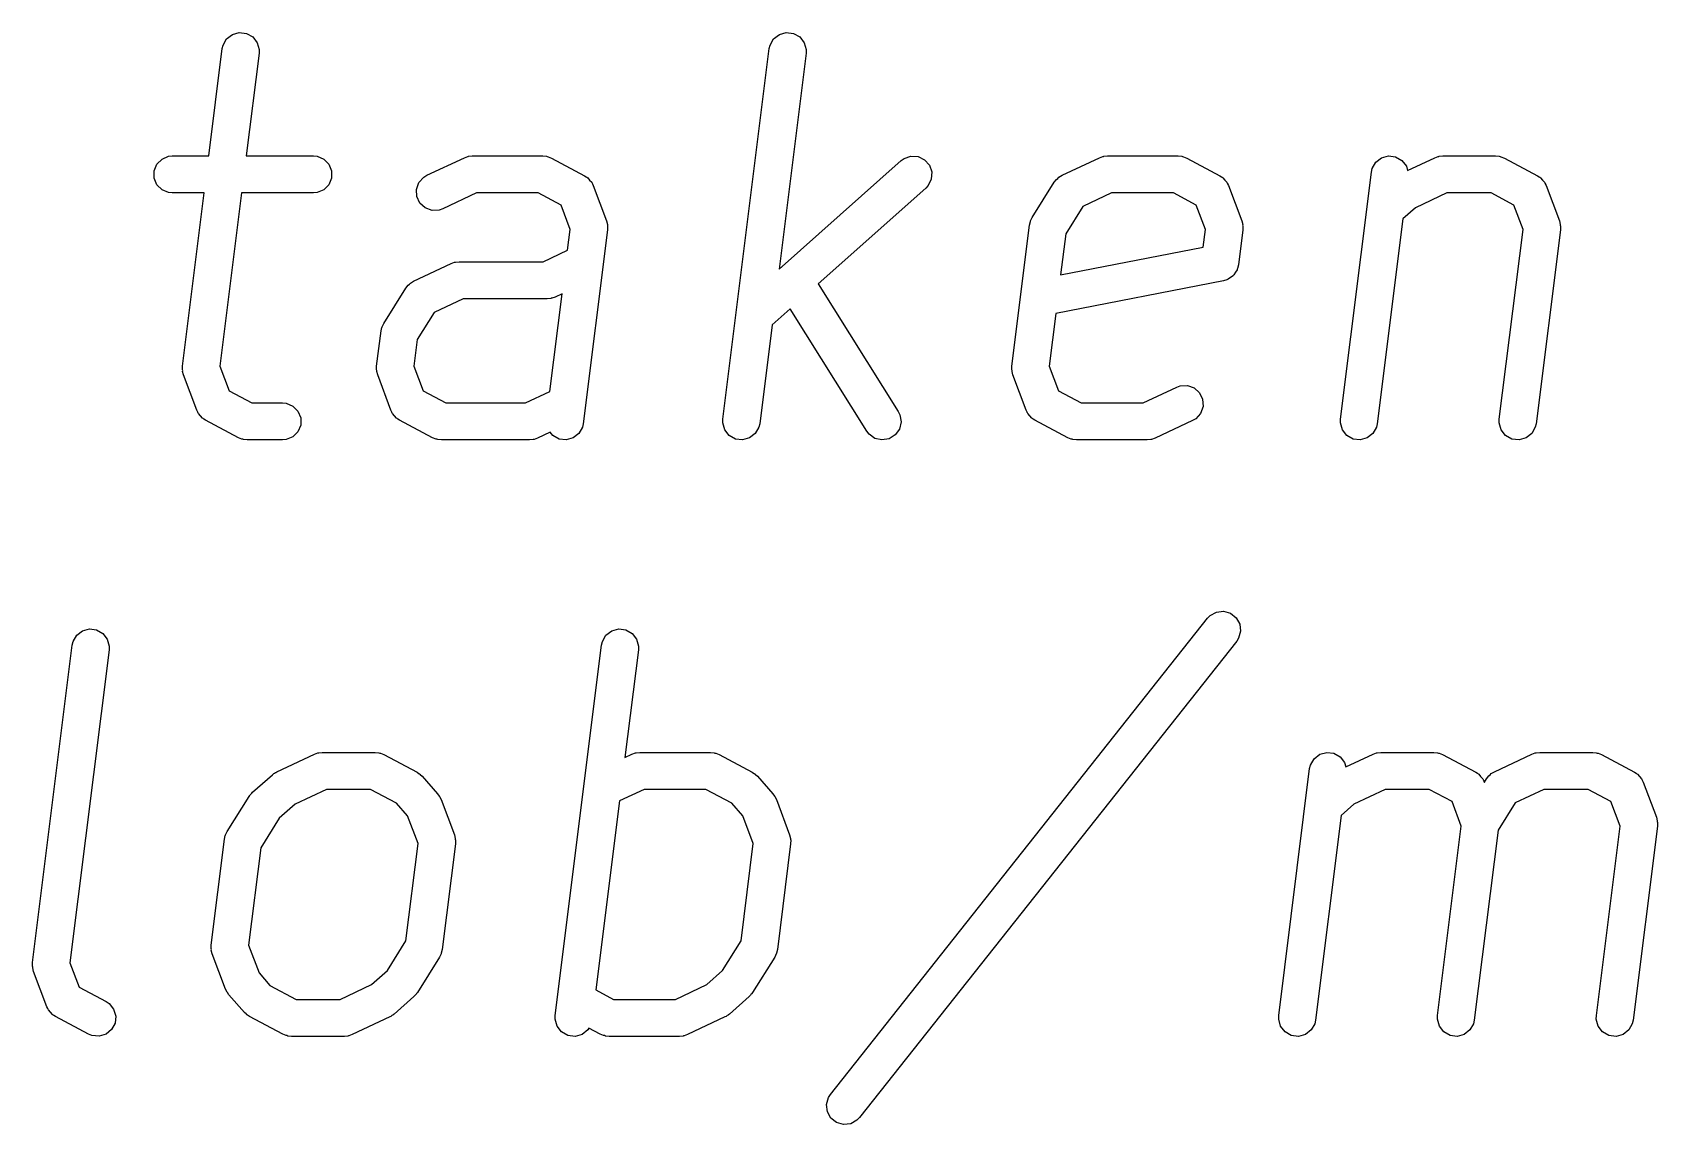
# Model space of a CAD drawing. Header units: inches. Extents: x 1.58 to 5.13, y -4.78 to -2.13.
# Drawn here: x 3.3639 to 3.6229, y -4.7766 to -4.6025 of the extents above; entities that cross this region are included whole.
import ezdxf

# ---------------------------------------------------------------- set-up
doc = ezdxf.new("R2010")
doc.units = ezdxf.units.IN
doc.header["$MEASUREMENT"] = 0
doc.layers.add('BLACK', color=250, linetype='CONTINUOUS')

msp = doc.modelspace()

# ---------------------------------------------------------------- linework, layer by layer
at = {"layer": 'BLACK', "linetype": 'CONTINUOUS'}
for p, q in [((3.39415, -4.60509), (3.39427, -4.60453)), ((3.39427, -4.60453), (3.39484, -4.60353)), ((3.39484, -4.60353), (3.39575, -4.60282)), ((3.39575, -4.60282), (3.39686, -4.60251)), ((3.39686, -4.60251), (3.39801, -4.60266)), ((3.39801, -4.60266), (3.39901, -4.60323)), ((3.39901, -4.60323), (3.39972, -4.60414)), ((3.39972, -4.60414), (3.40002, -4.60525)), ((3.48132, -4.60509), (3.48145, -4.60453)), ((3.48145, -4.60453), (3.48202, -4.60353)), ((3.48202, -4.60353), (3.48293, -4.60282)), ((3.48293, -4.60282), (3.48404, -4.60251)), ((3.48404, -4.60251), (3.48518, -4.60266)), ((3.48518, -4.60266), (3.48618, -4.60323)), ((3.48618, -4.60323), (3.48689, -4.60414)), ((3.48689, -4.60414), (3.4872, -4.60525)), ((3.39201, -4.62219), (3.39415, -4.60509)), ((3.40001, -4.60583), (3.39796, -4.62219)), ((3.40002, -4.60525), (3.40001, -4.60583)), ((3.47394, -4.66415), (3.48132, -4.60509)), ((3.48718, -4.60583), (3.48288, -4.64022)), ((3.4872, -4.60525), (3.48718, -4.60583)), ((3.38372, -4.6235), (3.38454, -4.62269)), ((3.38454, -4.62269), (3.3856, -4.62225)), ((3.3856, -4.62225), (3.38618, -4.62219)), ((3.38618, -4.62219), (3.39201, -4.62219)), ((3.39796, -4.62219), (3.40868, -4.62219)), ((3.40868, -4.62219), (3.40925, -4.62225)), ((3.40925, -4.62225), (3.41032, -4.62269)), ((3.41032, -4.62269), (3.41113, -4.6235)), ((3.42675, -4.62528), (3.43273, -4.62247)), ((3.43273, -4.62247), (3.43327, -4.62228)), ((3.43327, -4.62228), (3.43334, -4.62228)), ((3.43334, -4.62228), (3.43341, -4.62225)), ((3.43341, -4.62225), (3.43398, -4.62219)), ((3.43398, -4.62219), (3.44523, -4.62219)), ((3.44523, -4.62219), (3.44581, -4.62225)), ((3.44581, -4.62225), (3.44594, -4.6223)), ((3.44594, -4.6223), (3.44609, -4.62232)), ((3.44609, -4.62232), (3.44662, -4.62254)), ((3.44662, -4.62254), (3.4519, -4.62535)), ((3.50233, -4.62294), (3.5028, -4.6226)), ((3.5028, -4.6226), (3.50388, -4.62222)), ((3.50388, -4.62222), (3.50503, -4.62229)), ((3.50503, -4.62229), (3.50607, -4.62279)), ((3.50607, -4.62279), (3.50684, -4.62365)), ((3.52799, -4.62528), (3.53396, -4.62247)), ((3.53396, -4.62247), (3.53451, -4.62228)), ((3.53451, -4.62228), (3.53458, -4.62228)), ((3.53458, -4.62228), (3.53465, -4.62225)), ((3.53465, -4.62225), (3.53522, -4.62219)), ((3.53522, -4.62219), (3.54647, -4.62219)), ((3.54647, -4.62219), (3.54705, -4.62225)), ((3.54705, -4.62225), (3.54718, -4.6223)), ((3.54718, -4.6223), (3.54733, -4.62232)), ((3.54733, -4.62232), (3.54786, -4.62254)), ((3.54786, -4.62254), (3.55313, -4.62535)), ((3.57798, -4.62321), (3.57889, -4.6225)), ((3.57889, -4.6225), (3.58, -4.6222)), ((3.58, -4.6222), (3.58115, -4.62234)), ((3.58115, -4.62234), (3.58215, -4.62291)), ((3.58305, -4.62452), (3.5874, -4.62247)), ((3.5874, -4.62247), (3.58794, -4.62228)), ((3.58794, -4.62228), (3.58801, -4.62228)), ((3.58801, -4.62228), (3.58808, -4.62225)), ((3.58808, -4.62225), (3.58865, -4.62219)), ((3.58865, -4.62219), (3.59709, -4.62219)), ((3.59709, -4.62219), (3.59767, -4.62225)), ((3.59767, -4.62225), (3.5978, -4.6223)), ((3.5978, -4.6223), (3.59794, -4.62232)), ((3.59794, -4.62232), (3.59848, -4.62254)), ((3.59848, -4.62254), (3.60375, -4.62535)), ((3.38328, -4.62457), (3.38372, -4.6235)), ((3.38328, -4.62572), (3.38328, -4.62457)), ((3.41113, -4.6235), (3.41157, -4.62457)), ((3.41157, -4.62457), (3.41157, -4.62572)), ((3.42625, -4.62558), (3.42675, -4.62528)), ((3.4519, -4.62535), (3.45216, -4.62553)), ((3.48288, -4.64022), (3.50233, -4.62294)), ((3.50684, -4.62365), (3.50721, -4.62474)), ((3.50721, -4.62474), (3.50715, -4.62589)), ((3.52749, -4.62558), (3.52799, -4.62528)), ((3.55313, -4.62535), (3.5534, -4.62553)), ((3.57237, -4.66415), (3.57729, -4.62478)), ((3.57729, -4.62478), (3.57741, -4.62421)), ((3.57741, -4.62421), (3.57798, -4.62321)), ((3.58215, -4.62291), (3.58286, -4.62382)), ((3.58286, -4.62382), (3.58305, -4.62452)), ((3.60375, -4.62535), (3.60401, -4.62553)), ((3.38372, -4.62678), (3.38328, -4.62572)), ((3.38454, -4.6276), (3.38372, -4.62678)), ((3.3856, -4.62804), (3.38454, -4.6276)), ((3.41032, -4.6276), (3.40925, -4.62804)), ((3.41113, -4.62678), (3.41032, -4.6276)), ((3.41157, -4.62572), (3.41113, -4.62678)), ((3.42509, -4.62752), (3.42548, -4.62643)), ((3.42514, -4.62867), (3.42509, -4.62752)), ((3.42548, -4.62643), (3.42625, -4.62558)), ((3.45216, -4.62553), (3.45223, -4.62556)), ((3.45223, -4.62556), (3.45227, -4.6256)), ((3.45227, -4.6256), (3.45238, -4.62567)), ((3.45238, -4.62567), (3.45268, -4.62605)), ((3.45268, -4.62605), (3.45302, -4.6264)), ((3.45302, -4.6264), (3.45307, -4.62652)), ((3.45307, -4.62652), (3.45311, -4.62656)), ((3.45311, -4.62656), (3.45313, -4.62664)), ((3.45313, -4.62664), (3.45327, -4.62692)), ((3.45327, -4.62692), (3.45538, -4.63254)), ((3.50625, -4.62735), (3.48913, -4.64257)), ((3.50664, -4.62693), (3.50625, -4.62735)), ((3.50715, -4.62589), (3.50664, -4.62693)), ((3.52323, -4.63202), (3.52674, -4.62639)), ((3.52674, -4.62639), (3.5271, -4.62593)), ((3.5271, -4.62593), (3.52731, -4.62578)), ((3.52731, -4.62578), (3.52749, -4.62558)), ((3.5534, -4.62553), (3.55347, -4.62556)), ((3.55347, -4.62556), (3.5535, -4.6256)), ((3.5535, -4.6256), (3.55361, -4.62567)), ((3.55361, -4.62567), (3.55392, -4.62605)), ((3.55392, -4.62605), (3.55425, -4.6264)), ((3.55425, -4.6264), (3.55431, -4.62652)), ((3.55431, -4.62652), (3.55435, -4.62656)), ((3.55435, -4.62656), (3.55437, -4.62664)), ((3.55437, -4.62664), (3.55451, -4.62692)), ((3.55451, -4.62692), (3.55662, -4.63254)), ((3.60401, -4.62553), (3.60409, -4.62556)), ((3.60409, -4.62556), (3.60412, -4.6256)), ((3.60412, -4.6256), (3.60423, -4.62567)), ((3.60423, -4.62567), (3.60454, -4.62605)), ((3.60454, -4.62605), (3.60487, -4.6264)), ((3.60487, -4.6264), (3.60493, -4.62652)), ((3.60493, -4.62652), (3.60497, -4.62656)), ((3.60497, -4.62656), (3.60499, -4.62664)), ((3.60499, -4.62664), (3.60513, -4.62692)), ((3.60513, -4.62692), (3.60724, -4.63254)), ((3.38618, -4.6281), (3.3856, -4.62804)), ((3.39127, -4.6281), (3.38618, -4.6281)), ((3.38782, -4.65571), (3.39127, -4.6281)), ((3.39722, -4.6281), (3.39377, -4.65572)), ((3.40868, -4.6281), (3.39722, -4.6281)), ((3.40925, -4.62804), (3.40868, -4.6281)), ((3.42563, -4.62971), (3.42514, -4.62867)), ((3.42649, -4.63049), (3.42563, -4.62971)), ((3.42757, -4.63088), (3.42649, -4.63049)), ((3.43464, -4.6281), (3.42927, -4.63063)), ((3.4445, -4.6281), (3.43464, -4.6281)), ((3.44813, -4.63004), (3.4445, -4.6281)), ((3.4496, -4.63394), (3.44813, -4.63004)), ((3.53129, -4.63026), (3.52858, -4.63459)), ((3.53588, -4.6281), (3.53129, -4.63026)), ((3.54573, -4.6281), (3.53588, -4.6281)), ((3.54937, -4.63004), (3.54573, -4.6281)), ((3.55083, -4.63394), (3.54937, -4.63004)), ((3.58432, -4.63045), (3.58231, -4.63224)), ((3.58931, -4.6281), (3.58432, -4.63045)), ((3.59635, -4.6281), (3.58931, -4.6281)), ((3.59999, -4.63004), (3.59635, -4.6281)), ((3.60145, -4.63394), (3.59999, -4.63004)), ((3.42872, -4.63082), (3.42757, -4.63088)), ((3.42927, -4.63063), (3.42872, -4.63082)), ((3.45538, -4.63254), (3.45553, -4.6331)), ((3.45553, -4.6331), (3.45552, -4.63324)), ((3.51999, -4.65571), (3.5228, -4.63321)), ((3.5228, -4.63321), (3.52293, -4.63265)), ((3.52293, -4.63265), (3.52296, -4.6326)), ((3.52296, -4.6326), (3.52297, -4.63253)), ((3.52297, -4.63253), (3.52323, -4.63202)), ((3.55662, -4.63254), (3.55677, -4.6331)), ((3.55677, -4.6331), (3.55676, -4.63324)), ((3.58231, -4.63224), (3.57823, -4.66488)), ((3.60724, -4.63254), (3.60739, -4.6331)), ((3.60739, -4.6331), (3.60738, -4.63324)), ((3.44918, -4.63723), (3.4496, -4.63394)), ((3.45555, -4.63395), (3.45168, -4.66488)), ((3.45552, -4.63324), (3.45556, -4.63337)), ((3.45556, -4.63337), (3.45555, -4.63395)), ((3.52858, -4.63459), (3.52776, -4.64115)), ((3.55048, -4.63672), (3.55083, -4.63394)), ((3.55678, -4.63395), (3.55608, -4.63957)), ((3.55676, -4.63324), (3.5568, -4.63337)), ((3.5568, -4.63337), (3.55678, -4.63395)), ((3.59767, -4.66415), (3.60145, -4.63394)), ((3.6074, -4.63395), (3.60353, -4.66488)), ((3.60738, -4.63324), (3.60742, -4.63337)), ((3.60742, -4.63337), (3.6074, -4.63395)), ((3.44528, -4.63906), (3.44918, -4.63723)), ((3.52776, -4.64115), (3.55048, -4.63672)), ((3.42464, -4.64216), (3.43062, -4.63935)), ((3.43062, -4.63935), (3.43116, -4.63915)), ((3.43116, -4.63915), (3.43123, -4.63915)), ((3.43123, -4.63915), (3.4313, -4.63912)), ((3.4313, -4.63912), (3.43188, -4.63906)), ((3.43188, -4.63906), (3.44528, -4.63906)), ((3.55561, -4.64073), (3.55538, -4.64114)), ((3.55587, -4.64035), (3.55561, -4.64073)), ((3.5559, -4.64023), (3.55587, -4.64035)), ((3.55595, -4.64014), (3.5559, -4.64023)), ((3.55608, -4.63957), (3.55595, -4.64014)), ((3.41988, -4.64889), (3.4234, -4.64326)), ((3.4234, -4.64326), (3.42375, -4.64281)), ((3.42375, -4.64281), (3.42397, -4.64265)), ((3.42397, -4.64265), (3.42415, -4.64245)), ((3.42415, -4.64245), (3.42464, -4.64216)), ((3.48913, -4.64257), (3.50187, -4.66295)), ((3.55372, -4.6421), (3.52699, -4.64732)), ((3.55427, -4.64194), (3.55372, -4.6421)), ((3.55436, -4.64187), (3.55427, -4.64194)), ((3.55447, -4.64184), (3.55436, -4.64187)), ((3.55484, -4.64156), (3.55447, -4.64184)), ((3.55523, -4.6413), (3.55484, -4.64156)), ((3.55529, -4.64121), (3.55523, -4.6413)), ((3.55538, -4.64114), (3.55529, -4.64121)), ((3.43254, -4.64497), (3.42794, -4.64713)), ((3.44594, -4.64497), (3.43254, -4.64497)), ((3.44651, -4.64491), (3.44594, -4.64497)), ((3.44637, -4.65972), (3.44832, -4.64416)), ((3.44658, -4.64489), (3.44651, -4.64491)), ((3.44665, -4.64488), (3.44658, -4.64489)), ((3.44719, -4.64469), (3.44665, -4.64488)), ((3.44832, -4.64416), (3.44719, -4.64469)), ((3.42794, -4.64713), (3.42523, -4.65147)), ((3.48466, -4.64655), (3.48177, -4.64911)), ((3.49686, -4.66608), (3.48466, -4.64655)), ((3.52699, -4.64732), (3.52594, -4.65572)), ((3.41875, -4.65571), (3.41945, -4.65009)), ((3.41945, -4.65009), (3.41958, -4.64952)), ((3.41958, -4.64952), (3.41961, -4.64947)), ((3.41961, -4.64947), (3.41962, -4.64941)), ((3.41962, -4.64941), (3.41988, -4.64889)), ((3.48177, -4.64911), (3.4798, -4.66488)), ((3.42523, -4.65147), (3.4247, -4.65572)), ((3.3878, -4.65629), (3.38782, -4.65571)), ((3.38784, -4.65642), (3.3878, -4.65629)), ((3.38783, -4.65656), (3.38784, -4.65642)), ((3.39377, -4.65572), (3.39523, -4.65962)), ((3.41874, -4.65629), (3.41875, -4.65571)), ((3.41877, -4.65642), (3.41874, -4.65629)), ((3.41877, -4.65656), (3.41877, -4.65642)), ((3.4247, -4.65572), (3.42616, -4.65962)), ((3.51997, -4.65629), (3.51999, -4.65571)), ((3.52001, -4.65642), (3.51997, -4.65629)), ((3.52001, -4.65656), (3.52001, -4.65642)), ((3.52594, -4.65572), (3.5274, -4.65962)), ((3.38798, -4.65711), (3.38783, -4.65656)), ((3.39009, -4.66274), (3.38798, -4.65711)), ((3.41892, -4.65711), (3.41877, -4.65656)), ((3.42103, -4.66274), (3.41892, -4.65711)), ((3.52015, -4.65711), (3.52001, -4.65656)), ((3.52226, -4.66274), (3.52015, -4.65711)), ((3.54089, -4.66156), (3.54627, -4.65903)), ((3.54627, -4.65903), (3.54681, -4.65884)), ((3.54681, -4.65884), (3.54796, -4.65878)), ((3.54796, -4.65878), (3.54905, -4.65917)), ((3.39523, -4.65962), (3.39887, -4.66156)), ((3.39887, -4.66156), (3.40375, -4.66156)), ((3.40375, -4.66156), (3.40433, -4.66162)), ((3.40433, -4.66162), (3.40539, -4.66206)), ((3.42616, -4.65962), (3.4298, -4.66156)), ((3.4298, -4.66156), (3.44246, -4.66156)), ((3.44246, -4.66156), (3.44637, -4.65972)), ((3.5274, -4.65962), (3.53104, -4.66156)), ((3.53104, -4.66156), (3.54089, -4.66156)), ((3.54905, -4.65917), (3.5499, -4.65995)), ((3.5499, -4.65995), (3.55039, -4.66099)), ((3.55039, -4.66099), (3.55045, -4.66214)), ((3.39023, -4.66302), (3.39009, -4.66274)), ((3.39025, -4.6631), (3.39023, -4.66302)), ((3.39029, -4.66314), (3.39025, -4.6631)), ((3.39035, -4.66326), (3.39029, -4.66314)), ((3.39068, -4.66361), (3.39035, -4.66326)), ((3.39099, -4.66399), (3.39068, -4.66361)), ((3.3911, -4.66406), (3.39099, -4.66399)), ((3.39113, -4.6641), (3.3911, -4.66406)), ((3.3912, -4.66413), (3.39113, -4.6641)), ((3.39147, -4.66431), (3.3912, -4.66413)), ((3.40539, -4.66206), (3.40621, -4.66287)), ((3.40621, -4.66287), (3.40665, -4.66394)), ((3.40665, -4.66394), (3.40665, -4.66509)), ((3.42117, -4.66302), (3.42103, -4.66274)), ((3.42119, -4.6631), (3.42117, -4.66302)), ((3.42122, -4.66314), (3.42119, -4.6631)), ((3.42128, -4.66326), (3.42122, -4.66314)), ((3.42161, -4.66361), (3.42128, -4.66326)), ((3.42192, -4.66399), (3.42161, -4.66361)), ((3.42203, -4.66406), (3.42192, -4.66399)), ((3.42207, -4.6641), (3.42203, -4.66406)), ((3.42214, -4.66413), (3.42207, -4.6641)), ((3.4224, -4.66431), (3.42214, -4.66413)), ((3.47392, -4.66473), (3.47394, -4.66415)), ((3.50187, -4.66295), (3.50213, -4.66347)), ((3.50213, -4.66347), (3.50232, -4.6646)), ((3.5224, -4.66302), (3.52226, -4.66274)), ((3.52243, -4.6631), (3.5224, -4.66302)), ((3.52246, -4.66314), (3.52243, -4.6631)), ((3.52252, -4.66326), (3.52246, -4.66314)), ((3.52285, -4.66361), (3.52252, -4.66326)), ((3.52316, -4.66399), (3.52285, -4.66361)), ((3.52327, -4.66406), (3.52316, -4.66399)), ((3.52331, -4.6641), (3.52327, -4.66406)), ((3.52338, -4.66413), (3.52331, -4.6641)), ((3.52364, -4.66431), (3.52338, -4.66413)), ((3.54928, -4.66408), (3.54878, -4.66437)), ((3.55006, -4.66323), (3.54928, -4.66408)), ((3.55045, -4.66214), (3.55006, -4.66323)), ((3.57235, -4.66473), (3.57237, -4.66415)), ((3.59766, -4.66473), (3.59767, -4.66415)), ((3.39674, -4.66712), (3.39147, -4.66431)), ((3.40621, -4.66616), (3.40539, -4.66697)), ((3.40665, -4.66509), (3.40621, -4.66616)), ((3.42767, -4.66712), (3.4224, -4.66431)), ((3.44641, -4.66623), (3.44438, -4.66719)), ((3.44682, -4.66675), (3.44641, -4.66623)), ((3.44782, -4.66732), (3.44682, -4.66675)), ((3.45098, -4.66645), (3.45007, -4.66715)), ((3.45155, -4.66545), (3.45098, -4.66645)), ((3.45168, -4.66488), (3.45155, -4.66545)), ((3.47423, -4.66584), (3.47392, -4.66473)), ((3.47494, -4.66675), (3.47423, -4.66584)), ((3.47594, -4.66732), (3.47494, -4.66675)), ((3.4791, -4.66645), (3.47819, -4.66715)), ((3.47967, -4.66545), (3.4791, -4.66645)), ((3.4798, -4.66488), (3.47967, -4.66545)), ((3.49722, -4.66654), (3.49686, -4.66608)), ((3.49815, -4.66721), (3.49722, -4.66654)), ((3.50139, -4.66667), (3.50041, -4.66728)), ((3.50206, -4.66573), (3.50139, -4.66667)), ((3.50232, -4.6646), (3.50206, -4.66573)), ((3.52891, -4.66712), (3.52364, -4.66431)), ((3.54878, -4.66437), (3.54281, -4.66719)), ((3.57266, -4.66584), (3.57235, -4.66473)), ((3.57336, -4.66675), (3.57266, -4.66584)), ((3.57436, -4.66732), (3.57336, -4.66675)), ((3.57753, -4.66645), (3.57662, -4.66715)), ((3.5781, -4.66545), (3.57753, -4.66645)), ((3.57823, -4.66488), (3.5781, -4.66545)), ((3.59796, -4.66584), (3.59766, -4.66473)), ((3.59867, -4.66675), (3.59796, -4.66584)), ((3.59967, -4.66732), (3.59867, -4.66675)), ((3.60284, -4.66645), (3.60193, -4.66715)), ((3.60341, -4.66545), (3.60284, -4.66645)), ((3.60353, -4.66488), (3.60341, -4.66545)), ((3.39728, -4.66734), (3.39674, -4.66712)), ((3.39742, -4.66736), (3.39728, -4.66734)), ((3.39755, -4.66741), (3.39742, -4.66736)), ((3.39813, -4.66747), (3.39755, -4.66741)), ((3.40375, -4.66747), (3.39813, -4.66747)), ((3.40433, -4.66741), (3.40375, -4.66747)), ((3.40539, -4.66697), (3.40433, -4.66741)), ((3.42821, -4.66734), (3.42767, -4.66712)), ((3.42835, -4.66736), (3.42821, -4.66734)), ((3.42849, -4.66741), (3.42835, -4.66736)), ((3.42906, -4.66747), (3.42849, -4.66741)), ((3.44312, -4.66747), (3.42906, -4.66747)), ((3.4437, -4.66741), (3.44312, -4.66747)), ((3.44377, -4.66738), (3.4437, -4.66741)), ((3.44384, -4.66738), (3.44377, -4.66738)), ((3.44438, -4.66719), (3.44384, -4.66738)), ((3.44896, -4.66746), (3.44782, -4.66732)), ((3.45007, -4.66715), (3.44896, -4.66746)), ((3.47708, -4.66746), (3.47594, -4.66732)), ((3.47819, -4.66715), (3.47708, -4.66746)), ((3.49928, -4.66747), (3.49815, -4.66721)), ((3.50041, -4.66728), (3.49928, -4.66747)), ((3.52945, -4.66734), (3.52891, -4.66712)), ((3.52959, -4.66736), (3.52945, -4.66734)), ((3.52972, -4.66741), (3.52959, -4.66736)), ((3.5303, -4.66747), (3.52972, -4.66741)), ((3.54155, -4.66747), (3.5303, -4.66747)), ((3.54213, -4.66741), (3.54155, -4.66747)), ((3.54219, -4.66738), (3.54213, -4.66741)), ((3.54226, -4.66738), (3.54219, -4.66738)), ((3.54281, -4.66719), (3.54226, -4.66738)), ((3.57551, -4.66746), (3.57436, -4.66732)), ((3.57662, -4.66715), (3.57551, -4.66746)), ((3.60082, -4.66746), (3.59967, -4.66732)), ((3.60193, -4.66715), (3.60082, -4.66746)), ((3.55159, -4.69547), (3.55259, -4.69491)), ((3.55259, -4.69491), (3.55374, -4.69478)), ((3.55374, -4.69478), (3.55485, -4.69509)), ((3.55485, -4.69509), (3.55575, -4.69581)), ((3.37094, -4.6986), (3.37185, -4.6979)), ((3.37185, -4.6979), (3.37296, -4.69759)), ((3.37296, -4.69759), (3.3741, -4.69773)), ((3.3741, -4.69773), (3.3751, -4.6983)), ((3.4553, -4.6986), (3.45621, -4.6979)), ((3.45621, -4.6979), (3.45732, -4.69759)), ((3.45732, -4.69759), (3.45847, -4.69773)), ((3.45847, -4.69773), (3.45947, -4.6983)), ((3.49108, -4.77182), (3.55119, -4.69589)), ((3.55119, -4.69589), (3.55159, -4.69547)), ((3.55575, -4.69581), (3.55631, -4.69682)), ((3.55644, -4.69796), (3.55613, -4.69907)), ((3.55631, -4.69682), (3.55644, -4.69796)), ((3.36391, -4.75079), (3.37024, -4.70017)), ((3.37024, -4.70017), (3.37037, -4.6996)), ((3.37037, -4.6996), (3.37094, -4.6986)), ((3.3751, -4.6983), (3.37581, -4.69921)), ((3.37581, -4.69921), (3.37612, -4.70032)), ((3.37612, -4.70032), (3.3761, -4.7009)), ((3.44722, -4.75922), (3.45461, -4.70017)), ((3.45461, -4.70017), (3.45473, -4.6996)), ((3.45473, -4.6996), (3.4553, -4.6986)), ((3.45947, -4.6983), (3.46018, -4.69921)), ((3.46018, -4.69921), (3.46048, -4.70032)), ((3.46048, -4.70032), (3.46047, -4.7009)), ((3.55582, -4.69956), (3.49571, -4.77548)), ((3.55613, -4.69907), (3.55582, -4.69956)), ((3.3761, -4.7009), (3.36986, -4.7508)), ((3.46047, -4.7009), (3.45832, -4.71808)), ((3.40285, -4.72036), (3.40882, -4.71755)), ((3.40882, -4.71755), (3.40937, -4.71735)), ((3.40937, -4.71735), (3.40944, -4.71735)), ((3.40944, -4.71735), (3.40951, -4.71732)), ((3.40951, -4.71732), (3.41008, -4.71727)), ((3.41008, -4.71727), (3.41852, -4.71727)), ((3.41852, -4.71727), (3.41909, -4.71732)), ((3.41909, -4.71732), (3.41923, -4.71738)), ((3.41923, -4.71738), (3.41937, -4.71739)), ((3.41937, -4.71739), (3.41991, -4.71761)), ((3.41991, -4.71761), (3.42518, -4.72043)), ((3.45832, -4.71808), (3.45944, -4.71755)), ((3.45944, -4.71755), (3.45999, -4.71735)), ((3.45999, -4.71735), (3.46006, -4.71735)), ((3.46006, -4.71735), (3.46012, -4.71732)), ((3.46012, -4.71732), (3.4607, -4.71727)), ((3.4607, -4.71727), (3.47195, -4.71727)), ((3.47195, -4.71727), (3.47252, -4.71732)), ((3.47252, -4.71732), (3.47266, -4.71738)), ((3.47266, -4.71738), (3.4728, -4.71739)), ((3.4728, -4.71739), (3.47334, -4.71761)), ((3.47334, -4.71761), (3.47861, -4.72043)), ((3.56757, -4.71929), (3.56814, -4.71829)), ((3.56814, -4.71829), (3.56905, -4.71758)), ((3.56905, -4.71758), (3.57016, -4.71727)), ((3.57016, -4.71727), (3.5713, -4.71742)), ((3.5713, -4.71742), (3.57231, -4.71799)), ((3.57231, -4.71799), (3.57301, -4.7189)), ((3.57321, -4.71959), (3.57755, -4.71755)), ((3.57755, -4.71755), (3.5781, -4.71735)), ((3.5781, -4.71735), (3.57817, -4.71735)), ((3.57817, -4.71735), (3.57823, -4.71732)), ((3.57823, -4.71732), (3.57881, -4.71727)), ((3.57881, -4.71727), (3.58725, -4.71727)), ((3.58725, -4.71727), (3.58782, -4.71732)), ((3.58782, -4.71732), (3.58796, -4.71738)), ((3.58796, -4.71738), (3.5881, -4.71739)), ((3.5881, -4.71739), (3.58864, -4.71761)), ((3.58864, -4.71761), (3.59391, -4.72043)), ((3.59689, -4.72036), (3.60286, -4.71755)), ((3.60286, -4.71755), (3.60341, -4.71735)), ((3.60341, -4.71735), (3.60348, -4.71735)), ((3.60348, -4.71735), (3.60354, -4.71732)), ((3.60354, -4.71732), (3.60412, -4.71727)), ((3.60412, -4.71727), (3.61256, -4.71727)), ((3.61256, -4.71727), (3.61313, -4.71732)), ((3.61313, -4.71732), (3.61327, -4.71738)), ((3.61327, -4.71738), (3.61341, -4.71739)), ((3.61341, -4.71739), (3.61395, -4.71761)), ((3.61395, -4.71761), (3.61922, -4.72043)), ((3.39898, -4.72364), (3.40214, -4.72083)), ((3.40214, -4.72083), (3.4023, -4.72071)), ((3.4023, -4.72071), (3.40235, -4.72066)), ((3.40235, -4.72066), (3.40249, -4.72058)), ((3.40249, -4.72058), (3.40261, -4.72048)), ((3.40261, -4.72048), (3.40268, -4.72046)), ((3.40268, -4.72046), (3.40285, -4.72036)), ((3.42518, -4.72043), (3.42554, -4.72067)), ((3.42554, -4.72067), (3.42559, -4.72069)), ((3.42559, -4.72069), (3.42562, -4.72072)), ((3.42562, -4.72072), (3.42566, -4.72075)), ((3.42566, -4.72075), (3.4257, -4.72079)), ((3.4257, -4.72079), (3.42601, -4.72109)), ((3.42601, -4.72109), (3.42847, -4.7239)), ((3.47861, -4.72043), (3.47897, -4.72067)), ((3.47897, -4.72067), (3.47902, -4.72069)), ((3.47902, -4.72069), (3.47905, -4.72072)), ((3.47905, -4.72072), (3.47909, -4.72075)), ((3.47909, -4.72075), (3.47913, -4.72079)), ((3.47913, -4.72079), (3.47944, -4.72109)), ((3.47944, -4.72109), (3.4819, -4.7239)), ((3.56252, -4.75922), (3.56744, -4.71985)), ((3.56744, -4.71985), (3.56757, -4.71929)), ((3.57301, -4.7189), (3.57321, -4.71959)), ((3.59391, -4.72043), (3.59417, -4.7206)), ((3.59417, -4.7206), (3.59424, -4.72063)), ((3.59424, -4.72063), (3.59428, -4.72067)), ((3.59428, -4.72067), (3.59439, -4.72075)), ((3.59439, -4.72075), (3.5947, -4.72112)), ((3.5947, -4.72112), (3.59503, -4.72148)), ((3.59564, -4.72147), (3.59599, -4.72101)), ((3.59599, -4.72101), (3.59621, -4.72085)), ((3.59621, -4.72085), (3.59639, -4.72066)), ((3.59639, -4.72066), (3.59689, -4.72036)), ((3.61922, -4.72043), (3.61948, -4.7206)), ((3.61948, -4.7206), (3.61955, -4.72063)), ((3.61955, -4.72063), (3.61959, -4.72067)), ((3.61959, -4.72067), (3.6197, -4.72075)), ((3.6197, -4.72075), (3.62001, -4.72112)), ((3.62001, -4.72112), (3.62034, -4.72148)), ((3.3987, -4.72395), (3.39879, -4.72382)), ((3.39879, -4.72382), (3.39885, -4.72378)), ((3.39885, -4.72378), (3.39898, -4.72364)), ((3.41074, -4.72317), (3.40575, -4.72552)), ((3.41778, -4.72317), (3.41074, -4.72317)), ((3.42192, -4.72538), (3.41778, -4.72317)), ((3.46136, -4.72317), (3.45745, -4.72501)), ((3.47121, -4.72317), (3.46136, -4.72317)), ((3.47536, -4.72538), (3.47121, -4.72317)), ((3.57947, -4.72317), (3.57448, -4.72552)), ((3.58651, -4.72317), (3.57947, -4.72317)), ((3.59015, -4.72511), (3.58651, -4.72317)), ((3.59503, -4.72148), (3.59509, -4.7216)), ((3.59509, -4.7216), (3.59512, -4.72164)), ((3.59512, -4.72164), (3.59515, -4.72171)), ((3.59515, -4.72171), (3.59528, -4.722)), ((3.59528, -4.722), (3.59529, -4.72202)), ((3.59529, -4.72202), (3.59564, -4.72147)), ((3.60478, -4.72317), (3.60019, -4.72533)), ((3.61182, -4.72317), (3.60478, -4.72317)), ((3.61546, -4.72511), (3.61182, -4.72317)), ((3.62034, -4.72148), (3.6204, -4.7216)), ((3.6204, -4.7216), (3.62043, -4.72164)), ((3.62043, -4.72164), (3.62045, -4.72171)), ((3.62045, -4.72171), (3.62059, -4.722)), ((3.62059, -4.722), (3.6227, -4.72762)), ((3.39492, -4.7299), (3.39844, -4.72428)), ((3.39844, -4.72428), (3.39856, -4.72412)), ((3.39856, -4.72412), (3.39859, -4.72406)), ((3.39859, -4.72406), (3.3987, -4.72395)), ((3.40575, -4.72552), (3.40322, -4.72777)), ((3.42368, -4.72738), (3.42192, -4.72538)), ((3.42847, -4.7239), (3.42872, -4.72424)), ((3.42872, -4.72424), (3.42876, -4.72429)), ((3.42876, -4.72429), (3.42878, -4.72433)), ((3.42878, -4.72433), (3.42881, -4.72437)), ((3.42881, -4.72437), (3.42883, -4.72443)), ((3.42883, -4.72443), (3.42902, -4.72481)), ((3.42902, -4.72481), (3.43113, -4.73043)), ((3.45745, -4.72501), (3.45369, -4.75513)), ((3.47711, -4.72738), (3.47536, -4.72538)), ((3.4819, -4.7239), (3.48215, -4.72424)), ((3.48215, -4.72424), (3.48219, -4.72429)), ((3.48219, -4.72429), (3.48221, -4.72433)), ((3.48221, -4.72433), (3.48224, -4.72437)), ((3.48224, -4.72437), (3.48226, -4.72443)), ((3.48226, -4.72443), (3.48245, -4.72481)), ((3.48245, -4.72481), (3.48456, -4.73043)), ((3.57448, -4.72552), (3.57246, -4.72731)), ((3.59161, -4.72901), (3.59015, -4.72511)), ((3.60019, -4.72533), (3.59748, -4.72967)), ((3.61692, -4.72901), (3.61546, -4.72511)), ((3.40322, -4.72777), (3.40028, -4.73248)), ((3.42534, -4.73182), (3.42368, -4.72738)), ((3.47877, -4.73182), (3.47711, -4.72738)), ((3.57246, -4.72731), (3.56838, -4.75996)), ((3.58783, -4.75922), (3.59161, -4.72901)), ((3.61314, -4.75922), (3.61692, -4.72901)), ((3.62287, -4.72902), (3.619, -4.75996)), ((3.6227, -4.72762), (3.62285, -4.72818)), ((3.62285, -4.72818), (3.62285, -4.72831)), ((3.62285, -4.72831), (3.62288, -4.72844)), ((3.62288, -4.72844), (3.62287, -4.72902)), ((3.39239, -4.74798), (3.3945, -4.7311)), ((3.3945, -4.7311), (3.39462, -4.73054)), ((3.39462, -4.73054), (3.39466, -4.73048)), ((3.39466, -4.73048), (3.39467, -4.73042)), ((3.39467, -4.73042), (3.39492, -4.7299)), ((3.43113, -4.73043), (3.43127, -4.73099)), ((3.43127, -4.73099), (3.43127, -4.73113)), ((3.43127, -4.73113), (3.43131, -4.73126)), ((3.43131, -4.73126), (3.43129, -4.73183)), ((3.48456, -4.73043), (3.48471, -4.73099)), ((3.48471, -4.73099), (3.4847, -4.73113)), ((3.4847, -4.73113), (3.48474, -4.73126)), ((3.48474, -4.73126), (3.48472, -4.73183)), ((3.59748, -4.72967), (3.59369, -4.75996)), ((3.40028, -4.73248), (3.39834, -4.74799)), ((3.4234, -4.74733), (3.42534, -4.73182)), ((3.43129, -4.73183), (3.42918, -4.74871)), ((3.47683, -4.74733), (3.47877, -4.73182)), ((3.48472, -4.73183), (3.48261, -4.74871)), ((3.39237, -4.74855), (3.39239, -4.74798)), ((3.39241, -4.74868), (3.39237, -4.74855)), ((3.3924, -4.74882), (3.39241, -4.74868)), ((3.39255, -4.74938), (3.3924, -4.74882)), ((3.39466, -4.755), (3.39255, -4.74938)), ((3.39834, -4.74799), (3.4, -4.75243)), ((3.42046, -4.75204), (3.4234, -4.74733)), ((3.42901, -4.74939), (3.42876, -4.74991)), ((3.42902, -4.74933), (3.42901, -4.74939)), ((3.42905, -4.74927), (3.42902, -4.74933)), ((3.42918, -4.74871), (3.42905, -4.74927)), ((3.47389, -4.75204), (3.47683, -4.74733)), ((3.48244, -4.74939), (3.48219, -4.74991)), ((3.48245, -4.74933), (3.48244, -4.74939)), ((3.48248, -4.74927), (3.48245, -4.74933)), ((3.48261, -4.74871), (3.48248, -4.74927)), ((3.3639, -4.75137), (3.36391, -4.75079)), ((3.36394, -4.7515), (3.3639, -4.75137)), ((3.36393, -4.75163), (3.36394, -4.7515)), ((3.36408, -4.75219), (3.36393, -4.75163)), ((3.36619, -4.75781), (3.36408, -4.75219)), ((3.36986, -4.7508), (3.37133, -4.7547)), ((3.41793, -4.75429), (3.42046, -4.75204)), ((3.42876, -4.74991), (3.42524, -4.75553)), ((3.47136, -4.75429), (3.47389, -4.75204)), ((3.48219, -4.74991), (3.47867, -4.75553)), ((3.37133, -4.7547), (3.37562, -4.75698)), ((3.4, -4.75243), (3.40175, -4.75443)), ((3.40175, -4.75443), (3.4059, -4.75664)), ((3.41294, -4.75664), (3.41793, -4.75429)), ((3.46637, -4.75664), (3.47136, -4.75429)), ((3.37562, -4.75698), (3.3761, -4.75731)), ((3.3761, -4.75731), (3.37683, -4.7582)), ((3.39485, -4.75538), (3.39466, -4.755)), ((3.39487, -4.75544), (3.39485, -4.75538)), ((3.3949, -4.75548), (3.39487, -4.75544)), ((3.39492, -4.75552), (3.3949, -4.75548)), ((3.39496, -4.75557), (3.39492, -4.75552)), ((3.3952, -4.75591), (3.39496, -4.75557)), ((3.39767, -4.75872), (3.3952, -4.75591)), ((3.4059, -4.75664), (3.41294, -4.75664)), ((3.4247, -4.75617), (3.42153, -4.75898)), ((3.42483, -4.75603), (3.4247, -4.75617)), ((3.42489, -4.75599), (3.42483, -4.75603)), ((3.42498, -4.75586), (3.42489, -4.75599)), ((3.42509, -4.75575), (3.42498, -4.75586)), ((3.42512, -4.75569), (3.42509, -4.75575)), ((3.42524, -4.75553), (3.42512, -4.75569)), ((3.45369, -4.75513), (3.45652, -4.75664)), ((3.45652, -4.75664), (3.46637, -4.75664)), ((3.47813, -4.75617), (3.47497, -4.75898)), ((3.47826, -4.75603), (3.47813, -4.75617)), ((3.47832, -4.75599), (3.47826, -4.75603)), ((3.47841, -4.75586), (3.47832, -4.75599)), ((3.47852, -4.75575), (3.47841, -4.75586)), ((3.47855, -4.75569), (3.47852, -4.75575)), ((3.47867, -4.75553), (3.47855, -4.75569)), ((3.36633, -4.7581), (3.36619, -4.75781)), ((3.36635, -4.75817), (3.36633, -4.7581)), ((3.36639, -4.75821), (3.36635, -4.75817)), ((3.36644, -4.75833), (3.36639, -4.75821)), ((3.36678, -4.75869), (3.36644, -4.75833)), ((3.36708, -4.75906), (3.36678, -4.75869)), ((3.36719, -4.75914), (3.36708, -4.75906)), ((3.36723, -4.75918), (3.36719, -4.75914)), ((3.3673, -4.75921), (3.36723, -4.75918)), ((3.36756, -4.75938), (3.3673, -4.75921)), ((3.37284, -4.7622), (3.36756, -4.75938)), ((3.37683, -4.7582), (3.37716, -4.7593)), ((3.37716, -4.7593), (3.37705, -4.76044)), ((3.39798, -4.75902), (3.39767, -4.75872)), ((3.39802, -4.75906), (3.39798, -4.75902)), ((3.39805, -4.75909), (3.39802, -4.75906)), ((3.39809, -4.75912), (3.39805, -4.75909)), ((3.39814, -4.75914), (3.39809, -4.75912)), ((3.3985, -4.75938), (3.39814, -4.75914)), ((3.40377, -4.7622), (3.3985, -4.75938)), ((3.42083, -4.75945), (3.41485, -4.76226)), ((3.421, -4.75935), (3.42083, -4.75945)), ((3.42107, -4.75933), (3.421, -4.75935)), ((3.42119, -4.75923), (3.42107, -4.75933)), ((3.42133, -4.75915), (3.42119, -4.75923)), ((3.42137, -4.7591), (3.42133, -4.75915)), ((3.42153, -4.75898), (3.42137, -4.7591)), ((3.44721, -4.7598), (3.44722, -4.75922)), ((3.44752, -4.76091), (3.44721, -4.7598)), ((3.47426, -4.75945), (3.46828, -4.76226)), ((3.47443, -4.75935), (3.47426, -4.75945)), ((3.4745, -4.75933), (3.47443, -4.75935)), ((3.47462, -4.75923), (3.4745, -4.75933)), ((3.47476, -4.75915), (3.47462, -4.75923)), ((3.4748, -4.7591), (3.47476, -4.75915)), ((3.47497, -4.75898), (3.4748, -4.7591)), ((3.56251, -4.7598), (3.56252, -4.75922)), ((3.56281, -4.76091), (3.56251, -4.7598)), ((3.56838, -4.75996), (3.56826, -4.76052)), ((3.58782, -4.7598), (3.58783, -4.75922)), ((3.58812, -4.76091), (3.58782, -4.7598)), ((3.59369, -4.75996), (3.59356, -4.76052)), ((3.61313, -4.7598), (3.61314, -4.75922)), ((3.61343, -4.76091), (3.61313, -4.7598)), ((3.619, -4.75996), (3.61887, -4.76052)), ((3.37337, -4.76242), (3.37284, -4.7622)), ((3.37452, -4.76253), (3.37337, -4.76242)), ((3.37562, -4.76219), (3.37452, -4.76253)), ((3.37651, -4.76146), (3.37562, -4.76219)), ((3.37705, -4.76044), (3.37651, -4.76146)), ((3.40431, -4.76242), (3.40377, -4.7622)), ((3.40445, -4.76243), (3.40431, -4.76242)), ((3.40458, -4.76249), (3.40445, -4.76243)), ((3.40516, -4.76254), (3.40458, -4.76249)), ((3.4136, -4.76254), (3.40516, -4.76254)), ((3.41417, -4.76249), (3.4136, -4.76254)), ((3.41424, -4.76246), (3.41417, -4.76249)), ((3.41431, -4.76246), (3.41424, -4.76246)), ((3.41485, -4.76226), (3.41431, -4.76246)), ((3.44822, -4.76182), (3.44752, -4.76091)), ((3.44922, -4.76239), (3.44822, -4.76182)), ((3.45037, -4.76254), (3.44922, -4.76239)), ((3.45148, -4.76223), (3.45037, -4.76254)), ((3.45239, -4.76152), (3.45148, -4.76223)), ((3.45256, -4.76122), (3.45239, -4.76152)), ((3.45439, -4.7622), (3.45256, -4.76122)), ((3.45492, -4.76242), (3.45439, -4.7622)), ((3.45507, -4.76243), (3.45492, -4.76242)), ((3.4552, -4.76249), (3.45507, -4.76243)), ((3.45578, -4.76254), (3.4552, -4.76249)), ((3.46703, -4.76254), (3.45578, -4.76254)), ((3.4676, -4.76249), (3.46703, -4.76254)), ((3.46767, -4.76246), (3.4676, -4.76249)), ((3.46774, -4.76246), (3.46767, -4.76246)), ((3.46828, -4.76226), (3.46774, -4.76246)), ((3.56352, -4.76182), (3.56281, -4.76091)), ((3.56452, -4.76239), (3.56352, -4.76182)), ((3.56567, -4.76254), (3.56452, -4.76239)), ((3.56678, -4.76223), (3.56567, -4.76254)), ((3.56769, -4.76152), (3.56678, -4.76223)), ((3.56826, -4.76052), (3.56769, -4.76152)), ((3.58883, -4.76182), (3.58812, -4.76091)), ((3.58983, -4.76239), (3.58883, -4.76182)), ((3.59097, -4.76254), (3.58983, -4.76239)), ((3.59209, -4.76223), (3.59097, -4.76254)), ((3.59299, -4.76152), (3.59209, -4.76223)), ((3.59356, -4.76052), (3.59299, -4.76152)), ((3.61414, -4.76182), (3.61343, -4.76091)), ((3.61514, -4.76239), (3.61414, -4.76182)), ((3.61628, -4.76254), (3.61514, -4.76239)), ((3.61739, -4.76223), (3.61628, -4.76254)), ((3.6183, -4.76152), (3.61739, -4.76223)), ((3.61887, -4.76052), (3.6183, -4.76152)), ((3.49045, -4.77341), (3.49076, -4.7723)), ((3.49076, -4.7723), (3.49108, -4.77182)), ((3.49058, -4.77456), (3.49045, -4.77341)), ((3.49114, -4.77556), (3.49058, -4.77456)), ((3.49205, -4.77628), (3.49114, -4.77556)), ((3.49571, -4.77548), (3.4953, -4.7759)), ((3.49315, -4.77659), (3.49205, -4.77628)), ((3.4943, -4.77646), (3.49315, -4.77659)), ((3.4953, -4.7759), (3.4943, -4.77646))]:
    msp.add_line(p, q, dxfattribs=at)

doc.saveas('drawing.dxf')
